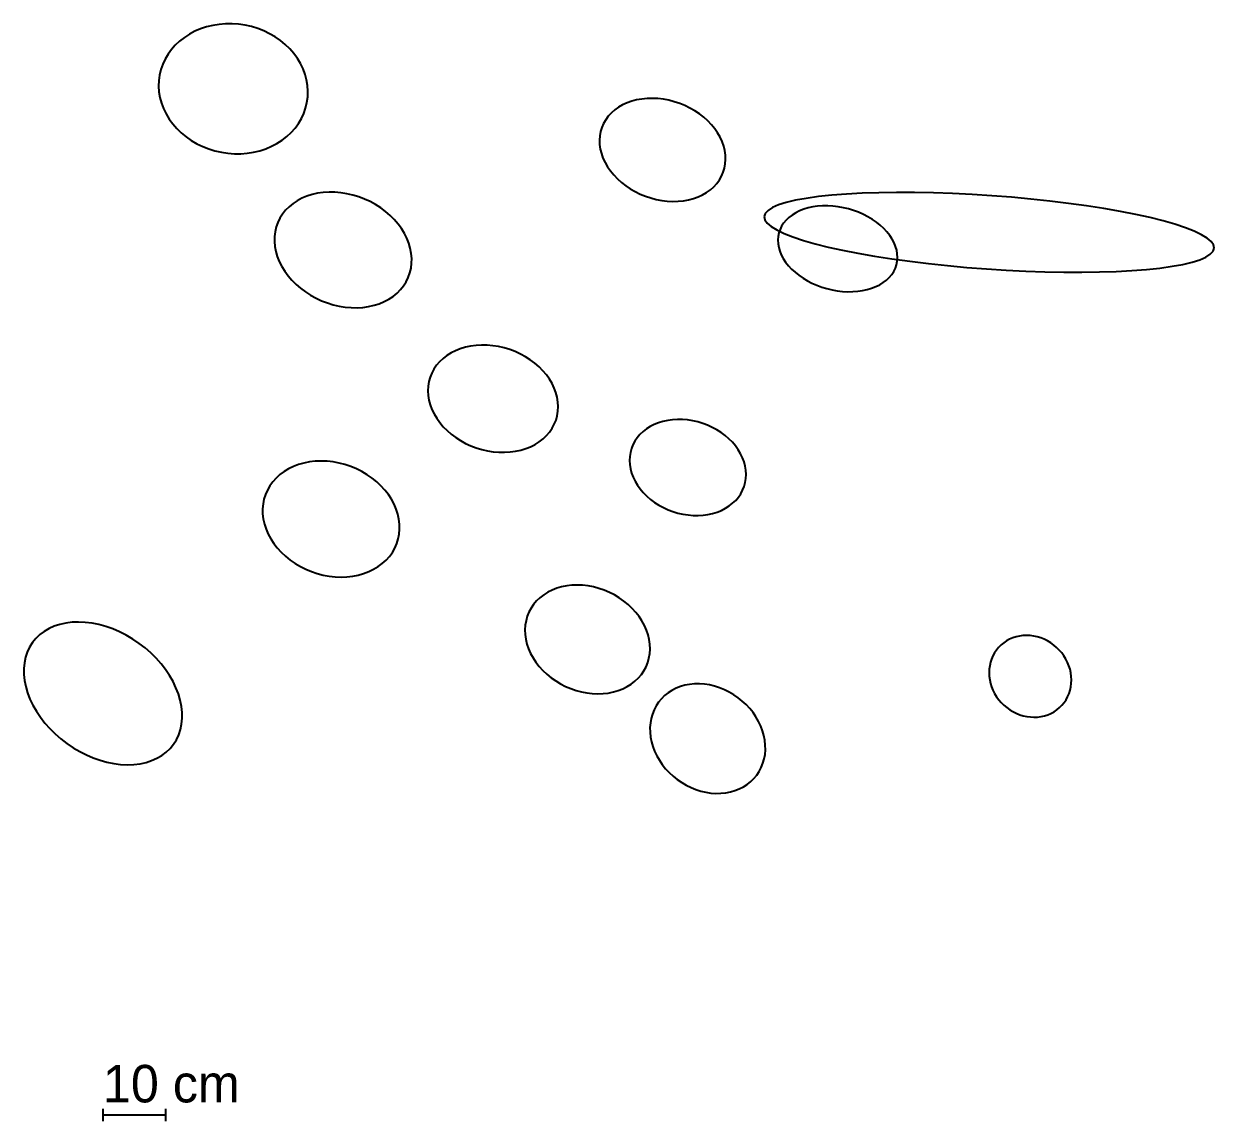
# Model space of a CAD drawing. Header units: metres. Extents: x -13473 to 23071, y -293253 to -275311.
# Drawn here: x -13473 to 5540, y -292849 to -275311 of the extents above; entities that cross this region are included whole.
import ezdxf

# ---------------------------------------------------------------- set-up
doc = ezdxf.new("R2010")
doc.units = ezdxf.units.M

msp = doc.modelspace()

# ---------------------------------------------------------------- linework, layer by layer
at = {"layer": 'LAYER'}
for p, q in [((-10249.84, -275311.88), (-10352.8, -275320.25)), ((-10145.96, -275311.42), (-10249.84, -275311.88)), ((-10041.94, -275318.85), (-10145.96, -275311.42)), ((-10826.83, -275476.26), (-10908.43, -275528.63)), ((-10739.92, -275430.53), (-10826.83, -275476.26)), ((-10648.35, -275391.8), (-10739.92, -275430.53)), ((-10552.81, -275360.36), (-10648.35, -275391.8)), ((-10454.05, -275336.45), (-10552.81, -275360.36)), ((-10352.8, -275320.25), (-10454.05, -275336.45)), ((-9938.57, -275334.14), (-10041.94, -275318.85)), ((-9836.65, -275357.15), (-9938.57, -275334.14)), ((-9736.94, -275387.71), (-9836.65, -275357.15)), ((-9640.21, -275425.6), (-9736.94, -275387.71)), ((-9547.19, -275470.52), (-9640.21, -275425.6)), ((-9458.59, -275522.14), (-9547.19, -275470.52)), ((-11053.23, -275651.68), (-11115.33, -275721.42)), ((-10984.09, -275587.26), (-11053.23, -275651.68)), ((-10908.43, -275528.63), (-10984.09, -275587.26)), ((-9375.09, -275580.05), (-9458.59, -275522.14)), ((-9297.32, -275643.82), (-9375.09, -275580.05)), ((-9225.87, -275712.96), (-9297.32, -275643.82)), ((-11216.58, -275874.68), (-11254.95, -275957.03)), ((-11169.92, -275795.95), (-11216.58, -275874.68)), ((-11115.33, -275721.42), (-11169.92, -275795.95)), ((-9161.28, -275786.94), (-9225.87, -275712.96)), ((-9104.06, -275865.21), (-9161.28, -275786.94)), ((-9054.62, -275947.17), (-9104.06, -275865.21)), ((-11284.75, -276042.37), (-11305.74, -276130.05)), ((-11254.95, -275957.03), (-11284.75, -276042.37)), ((-9013.36, -276032.2), (-9054.62, -275947.17)), ((-8980.57, -276119.63), (-9013.36, -276032.2)), ((-11317.77, -276219.41), (-11320.75, -276309.75)), ((-11305.74, -276130.05), (-11317.77, -276219.41)), ((-8956.53, -276208.82), (-8980.57, -276119.63)), ((-8941.39, -276299.09), (-8956.53, -276208.82)), ((-11320.75, -276309.75), (-11314.64, -276400.4)), ((-11314.64, -276400.4), (-11299.51, -276490.66)), ((-8935.29, -276389.74), (-8941.39, -276299.09)), ((-8938.27, -276480.08), (-8935.29, -276389.74)), ((-11299.51, -276490.66), (-11275.46, -276579.85)), ((-11275.46, -276579.85), (-11242.68, -276667.29)), ((-8971.29, -276657.11), (-8950.3, -276569.43)), ((-8950.3, -276569.43), (-8938.27, -276480.08)), ((-8950.3, -276569.43), (-8950.3, -276569.43)), ((-3974.06, -276645.36), (-4034.3, -276688.26)), ((-3908.47, -276607.65), (-3974.06, -276645.36)), ((-3838.03, -276575.39), (-3908.47, -276607.65)), ((-3763.27, -276548.85), (-3838.03, -276575.39)), ((-3684.76, -276528.23), (-3763.27, -276548.85)), ((-3603.1, -276513.68), (-3684.76, -276528.23)), ((-3518.91, -276505.3), (-3603.1, -276513.68)), ((-3432.84, -276503.18), (-3518.91, -276505.3)), ((-3345.53, -276507.31), (-3432.84, -276503.18)), ((-3257.65, -276517.68), (-3345.53, -276507.31)), ((-3169.87, -276534.2), (-3257.65, -276517.68)), ((-3082.87, -276556.74), (-3169.87, -276534.2)), ((-2997.29, -276585.14), (-3082.87, -276556.74)), ((-2913.79, -276619.17), (-2997.29, -276585.14)), ((-2833.02, -276658.59), (-2913.79, -276619.17)), ((-11242.68, -276667.29), (-11201.41, -276752.31)), ((-11201.41, -276752.31), (-11151.98, -276834.27)), ((-11151.98, -276834.27), (-11094.75, -276912.54)), ((-9086.12, -276903.54), (-9039.46, -276824.8)), ((-9039.46, -276824.8), (-9001.08, -276742.45)), ((-9001.08, -276742.45), (-8971.29, -276657.11)), ((-4136.94, -276788.25), (-4178.55, -276844.59)), ((-4088.73, -276736.01), (-4136.94, -276788.25)), ((-4034.3, -276688.26), (-4088.73, -276736.01)), ((-2755.57, -276703.08), (-2833.02, -276658.59)), ((-2682.05, -276752.31), (-2755.57, -276703.08)), ((-2613, -276805.91), (-2682.05, -276752.31)), ((-2548.97, -276863.47), (-2613, -276805.91)), ((-11094.75, -276912.54), (-11030.17, -276986.53)), ((-11030.17, -276986.53), (-10958.72, -277055.67)), ((-9202.8, -277047.8), (-9140.7, -276978.06)), ((-9140.7, -276978.06), (-9086.12, -276903.54)), ((-4240.79, -276967.79), (-4260.94, -277033.72)), ((-4213.26, -276904.58), (-4240.79, -276967.79)), ((-4178.55, -276844.59), (-4213.26, -276904.58)), ((-2490.42, -276924.55), (-2548.97, -276863.47)), ((-2437.82, -276988.68), (-2490.42, -276924.55)), ((-2391.56, -277055.38), (-2437.82, -276988.68)), ((-10958.72, -277055.67), (-10880.95, -277119.44)), ((-10880.95, -277119.44), (-10797.44, -277177.35)), ((-10797.44, -277177.35), (-10708.85, -277228.96)), ((-9429.2, -277223.23), (-9347.6, -277170.85)), ((-9347.6, -277170.85), (-9271.95, -277112.23)), ((-9271.95, -277112.23), (-9202.8, -277047.8)), ((-4273.56, -277101.87), (-4278.54, -277171.73)), ((-4278.54, -277171.73), (-4275.86, -277242.76)), ((-4260.94, -277033.72), (-4273.56, -277101.87)), ((-2351.99, -277124.14), (-2391.56, -277055.38)), ((-2319.41, -277194.43), (-2351.99, -277124.14)), ((-2294.07, -277265.73), (-2319.41, -277194.43)), ((-10708.85, -277228.96), (-10615.83, -277273.88)), ((-10615.83, -277273.88), (-10519.1, -277311.77)), ((-10519.1, -277311.77), (-10419.39, -277342.34)), ((-10419.39, -277342.34), (-10317.47, -277365.35)), ((-10317.47, -277365.35), (-10214.1, -277380.63)), ((-10214.1, -277380.63), (-10110.08, -277388.07)), ((-10110.08, -277388.07), (-10006.19, -277387.6)), ((-10006.19, -277387.6), (-9903.24, -277379.24)), ((-9903.24, -277379.24), (-9801.99, -277363.04)), ((-9801.99, -277363.04), (-9703.22, -277339.13)), ((-9703.22, -277339.13), (-9607.69, -277307.69)), ((-9607.69, -277307.69), (-9516.12, -277268.96)), ((-9516.12, -277268.96), (-9429.2, -277223.23)), ((-4275.86, -277242.76), (-4265.53, -277314.43)), ((-4265.53, -277314.43), (-4247.62, -277386.18)), ((-4247.62, -277386.18), (-4222.29, -277457.48)), ((-2276.17, -277337.48), (-2294.07, -277265.73)), ((-2265.83, -277409.15), (-2276.17, -277337.48)), ((-4222.29, -277457.48), (-4189.71, -277527.77)), ((-4189.71, -277527.77), (-4150.14, -277596.53)), ((-4150.14, -277596.53), (-4103.87, -277663.23)), ((-2280.75, -277618.19), (-2268.13, -277550.04)), ((-2268.13, -277550.04), (-2263.15, -277480.18)), ((-2263.15, -277480.18), (-2265.83, -277409.15)), ((-4103.87, -277663.23), (-4051.27, -277727.36)), ((-4051.27, -277727.36), (-3992.73, -277788.44)), ((-2363.14, -277807.32), (-2328.43, -277747.33)), ((-2328.43, -277747.33), (-2300.9, -277684.12)), ((-2300.9, -277684.12), (-2280.75, -277618.19)), ((-2300.9, -277684.12), (-2300.9, -277684.12)), ((-3992.73, -277788.44), (-3928.69, -277846)), ((-3928.69, -277846), (-3859.65, -277899.6)), ((-3859.65, -277899.6), (-3786.12, -277948.83)), ((-3786.12, -277948.83), (-3708.68, -277993.32)), ((-2567.63, -278006.55), (-2507.39, -277963.65)), ((-2507.39, -277963.65), (-2452.96, -277915.9)), ((-2452.96, -277915.9), (-2404.75, -277863.66)), ((-2404.75, -277863.66), (-2363.14, -277807.32)), ((-9104.66, -278138.24), (-9173.16, -278183.43)), ((-9030.6, -278099.04), (-9104.66, -278138.24)), ((-8951.55, -278066.13), (-9030.6, -278099.04)), ((-8868.09, -278039.76), (-8951.55, -278066.13)), ((-8780.87, -278020.12), (-8868.09, -278039.76)), ((-8690.54, -278007.37), (-8780.87, -278020.12)), ((-8597.81, -278001.61), (-8690.54, -278007.37)), ((-8503.37, -278002.88), (-8597.81, -278001.61)), ((-8407.94, -278011.16), (-8503.37, -278002.88)), ((-8312.25, -278026.4), (-8407.94, -278011.16)), ((-8217.02, -278048.48), (-8312.25, -278026.4)), ((-8122.99, -278077.23), (-8217.02, -278048.48)), ((-8030.87, -278112.43), (-8122.99, -278077.23)), ((-7941.35, -278153.82), (-8030.87, -278112.43)), ((-7855.12, -278201.08), (-7941.35, -278153.82)), ((-3708.68, -277993.32), (-3627.9, -278032.74)), ((-3627.9, -278032.74), (-3544.41, -278066.77)), ((-3544.41, -278066.77), (-3458.83, -278095.17)), ((-3458.83, -278095.17), (-3371.82, -278117.71)), ((-3371.82, -278117.71), (-3284.04, -278134.23)), ((-3284.04, -278134.23), (-3196.17, -278144.6)), ((-3196.17, -278144.6), (-3108.86, -278148.73)), ((-3108.86, -278148.73), (-3022.78, -278146.61)), ((-3022.78, -278146.61), (-2938.6, -278138.23)), ((-2938.6, -278138.23), (-2856.94, -278123.68)), ((-2856.94, -278123.68), (-2778.43, -278103.06)), ((-2778.43, -278103.06), (-2703.67, -278076.52)), ((-2703.67, -278076.52), (-2633.22, -278044.26)), ((-2633.22, -278044.26), (-2567.63, -278006.55)), ((-1293.95, -278167.19), (-1417.27, -278205.88)), ((-1145.98, -278132.13), (-1293.95, -278167.19)), ((-974.47, -278100.96), (-1145.98, -278132.13)), ((-780.73, -278073.92), (-974.47, -278100.96)), ((-566.24, -278051.23), (-780.73, -278073.92)), ((-332.62, -278033.04), (-566.24, -278051.23)), ((-81.67, -278019.51), (-332.62, -278033.04)), ((184.72, -278010.73), (-81.67, -278019.51)), ((464.51, -278006.77), (184.72, -278010.73)), ((755.58, -278007.66), (464.51, -278006.77)), ((1055.71, -278013.39), (755.58, -278007.66)), ((1362.62, -278023.93), (1055.71, -278013.39)), ((1673.96, -278039.18), (1362.62, -278023.93)), ((1987.38, -278059.04), (1673.96, -278039.18)), ((2300.49, -278083.35), (1987.38, -278059.04)), ((2610.9, -278111.92), (2300.49, -278083.35)), ((2916.25, -278144.55), (2610.9, -278111.92)), ((3214.21, -278180.98), (2916.25, -278144.55)), ((-9340.28, -278351.27), (-9381.78, -278416.55)), ((-9291.41, -278290.35), (-9340.28, -278351.27)), ((-9235.56, -278234.26), (-9291.41, -278290.35)), ((-9173.16, -278183.43), (-9235.56, -278234.26)), ((-7772.83, -278253.85), (-7855.12, -278201.08)), ((-7695.12, -278311.73), (-7772.83, -278253.85)), ((-7622.57, -278374.27), (-7695.12, -278311.73)), ((-1630.87, -278340.67), (-1648.14, -278390.7)), ((-1586.37, -278292.96), (-1630.87, -278340.67)), ((-1514.99, -278247.91), (-1586.37, -278292.96)), ((-1417.27, -278205.88), (-1514.99, -278247.91)), ((-1143.93, -278332.44), (-1200.71, -278367.34)), ((-1082.04, -278301.92), (-1143.93, -278332.44)), ((-1015.52, -278276.01), (-1082.04, -278301.92)), ((-944.87, -278254.9), (-1015.52, -278276.01)), ((-870.63, -278238.75), (-944.87, -278254.9)), ((-793.37, -278227.68), (-870.63, -278238.75)), ((-713.67, -278221.79), (-793.37, -278227.68)), ((-632.15, -278221.1), (-713.67, -278221.79)), ((-549.41, -278225.64), (-632.15, -278221.1)), ((-466.1, -278235.37), (-549.41, -278225.64)), ((-382.84, -278250.2), (-466.1, -278235.37)), ((-300.27, -278270.04), (-382.84, -278250.2)), ((-219.02, -278294.72), (-300.27, -278270.04)), ((-139.7, -278324.06), (-219.02, -278294.72)), ((-62.93, -278357.84), (-139.7, -278324.06)), ((10.73, -278395.79), (-62.93, -278357.84)), ((3502.53, -278220.93), (3214.21, -278180.98)), ((3779, -278264.1), (3502.53, -278220.93)), ((4041.52, -278310.17), (3779, -278264.1)), ((4288.09, -278358.78), (4041.52, -278310.17)), ((-9415.61, -278485.71), (-9441.51, -278558.21)), ((-9381.78, -278416.55), (-9415.61, -278485.71)), ((-7555.74, -278441.01), (-7622.57, -278374.27)), ((-7495.13, -278511.43), (-7555.74, -278441.01)), ((-7441.21, -278585.01), (-7495.13, -278511.43)), ((-1648.14, -278390.7), (-1638.06, -278442.65)), ((-1638.06, -278442.65), (-1600.7, -278496.13)), ((-1600.7, -278496.13), (-1536.34, -278550.75)), ((-1368.83, -278544.86), (-1394.5, -278597.04)), ((-1336.34, -278495.44), (-1368.83, -278544.86)), ((-1297.29, -278449.14), (-1336.34, -278495.44)), ((-1251.97, -278406.33), (-1297.29, -278449.14)), ((-1200.71, -278367.34), (-1251.97, -278406.33)), ((80.7, -278437.64), (10.73, -278395.79)), ((146.45, -278483.06), (80.7, -278437.64)), ((207.48, -278531.7), (146.45, -278483.06)), ((263.34, -278583.21), (207.48, -278531.7)), ((4516.84, -278409.55), (4288.09, -278358.78)), ((4726.03, -278462.12), (4516.84, -278409.55)), ((4914.06, -278516.06), (4726.03, -278462.12)), ((5079.5, -278570.98), (4914.06, -278516.06)), ((-9468.8, -278711.02), (-9469.97, -278790.16)), ((-9459.29, -278633.51), (-9468.8, -278711.02)), ((-9441.51, -278558.21), (-9459.29, -278633.51)), ((-7394.38, -278661.17), (-7441.21, -278585.01)), ((-7355, -278739.33), (-7394.38, -278661.17)), ((-1536.34, -278550.75), (-1445.48, -278606.07)), ((-1445.48, -278606.07), (-1328.81, -278661.68)), ((-1424.67, -278708.07), (-1428.94, -278766.06)), ((-1413.16, -278651.58), (-1424.67, -278708.07)), ((-1394.5, -278597.04), (-1413.16, -278651.58)), ((-1328.81, -278661.68), (-1187.22, -278717.16)), ((-1187.22, -278717.16), (-1021.78, -278772.08)), ((313.59, -278637.17), (263.34, -278583.21)), ((357.85, -278693.19), (313.59, -278637.17)), ((395.78, -278750.83), (357.85, -278693.19)), ((5221.1, -278626.46), (5079.5, -278570.98)), ((5337.77, -278682.07), (5221.1, -278626.46)), ((5428.62, -278737.39), (5337.77, -278682.07)), ((5492.98, -278792.01), (5428.62, -278737.39)), ((-9469.97, -278790.16), (-9462.8, -278870.33)), ((-9462.8, -278870.33), (-9447.34, -278950.92)), ((-7323.38, -278818.92), (-7355, -278739.33)), ((-7299.75, -278899.31), (-7323.38, -278818.92)), ((-7284.29, -278979.89), (-7299.75, -278899.31)), ((-1428.94, -278766.06), (-1425.93, -278825.13)), ((-1425.93, -278825.13), (-1415.68, -278884.82)), ((-1415.68, -278884.82), (-1398.25, -278944.69)), ((-1021.78, -278772.08), (-833.75, -278826.03)), ((-833.75, -278826.03), (-624.56, -278878.59)), ((-624.56, -278878.59), (-395.81, -278929.37)), ((427.1, -278809.67), (395.78, -278750.83)), ((451.56, -278869.24), (427.1, -278809.67)), ((468.99, -278929.1), (451.56, -278869.24)), ((5530.34, -278845.49), (5492.98, -278792.01)), ((5523.15, -278947.47), (5540.42, -278897.45)), ((5540.42, -278897.45), (5530.34, -278845.49)), ((5540.42, -278897.45), (5540.42, -278897.45)), ((-9447.34, -278950.92), (-9423.71, -279031.31)), ((-9423.71, -279031.31), (-9392.08, -279110.89)), ((-9392.08, -279110.89), (-9352.71, -279189.06)), ((-7277.12, -279060.06), (-7284.29, -278979.89)), ((-7278.29, -279139.21), (-7277.12, -279060.06)), ((-1398.25, -278944.69), (-1373.79, -279004.26)), ((-1373.79, -279004.26), (-1342.47, -279063.09)), ((-1342.47, -279063.09), (-1304.54, -279120.74)), ((-395.81, -278929.37), (-149.24, -278977.97)), ((-149.24, -278977.97), (113.29, -279024.04)), ((113.29, -279024.04), (389.76, -279067.21)), ((389.76, -279067.21), (678.07, -279107.16)), ((466.47, -279162.34), (477.98, -279105.86)), ((479.24, -278988.79), (468.99, -278929.1)), ((477.98, -279105.86), (482.25, -279047.86)), ((482.25, -279047.86), (479.24, -278988.79)), ((678.07, -279107.16), (976.04, -279143.59)), ((5186.24, -279120.95), (5309.56, -279082.26)), ((5309.56, -279082.26), (5407.28, -279040.23)), ((5407.28, -279040.23), (5478.66, -278995.19)), ((5478.66, -278995.19), (5523.15, -278947.47)), ((-9352.71, -279189.06), (-9305.88, -279265.22)), ((-9305.88, -279265.22), (-9251.95, -279338.79)), ((-7331.47, -279364.52), (-7305.57, -279292.01)), ((-7305.57, -279292.01), (-7287.8, -279216.72)), ((-7287.8, -279216.72), (-7278.29, -279139.21)), ((-1304.54, -279120.74), (-1260.28, -279176.75)), ((-1260.28, -279176.75), (-1210.03, -279230.72)), ((-1210.03, -279230.72), (-1154.18, -279282.22)), ((-1154.18, -279282.22), (-1093.14, -279330.86)), ((389.65, -279318.49), (422.14, -279269.06)), ((422.14, -279269.06), (447.81, -279216.88)), ((447.81, -279216.88), (466.47, -279162.34)), ((466.47, -279162.34), (466.47, -279162.34)), ((976.04, -279143.59), (1281.39, -279176.22)), ((1281.39, -279176.22), (1591.8, -279204.79)), ((1591.8, -279204.79), (1904.9, -279229.1)), ((1904.9, -279229.1), (2218.32, -279248.96)), ((2218.32, -279248.96), (2529.67, -279264.21)), ((2529.67, -279264.21), (2836.57, -279274.75)), ((2836.57, -279274.75), (3136.7, -279280.48)), ((3136.7, -279280.48), (3427.77, -279281.37)), ((3427.77, -279281.37), (3707.57, -279277.41)), ((3707.57, -279277.41), (3973.95, -279268.63)), ((3973.95, -279268.63), (4224.91, -279255.1)), ((4224.91, -279255.1), (4458.52, -279236.91)), ((4458.52, -279236.91), (4673.01, -279214.22)), ((4673.01, -279214.22), (4866.75, -279187.18)), ((4866.75, -279187.18), (5038.26, -279156.02)), ((5038.26, -279156.02), (5186.24, -279120.95)), ((-9251.95, -279338.79), (-9191.35, -279409.22)), ((-9191.35, -279409.22), (-9124.51, -279475.95)), ((-9124.51, -279475.95), (-9051.96, -279538.5)), ((-7455.67, -279559.88), (-7406.81, -279498.96)), ((-7406.81, -279498.96), (-7365.31, -279433.67)), ((-7365.31, -279433.67), (-7331.47, -279364.52)), ((-7331.47, -279364.52), (-7331.47, -279364.52)), ((-1093.14, -279330.86), (-1027.39, -279376.28)), ((-1027.39, -279376.28), (-957.42, -279418.13)), ((-957.42, -279418.13), (-883.76, -279456.09)), ((-883.76, -279456.09), (-806.99, -279489.86)), ((-806.99, -279489.86), (-727.67, -279519.2)), ((135.35, -279512), (197.24, -279481.48)), ((197.24, -279481.48), (254.02, -279446.59)), ((254.02, -279446.59), (305.27, -279407.59)), ((305.27, -279407.59), (350.6, -279364.78)), ((350.6, -279364.78), (389.65, -279318.49)), ((-9051.96, -279538.5), (-8974.25, -279596.38)), ((-8974.25, -279596.38), (-8891.97, -279649.15)), ((-8891.97, -279649.15), (-8805.74, -279696.41)), ((-7642.42, -279711.99), (-7573.93, -279666.8)), ((-7573.93, -279666.8), (-7511.52, -279615.97)), ((-7511.52, -279615.97), (-7455.67, -279559.88)), ((-727.67, -279519.2), (-646.42, -279543.89)), ((-646.42, -279543.89), (-563.85, -279563.72)), ((-563.85, -279563.72), (-480.59, -279578.56)), ((-480.59, -279578.56), (-397.28, -279588.28)), ((-397.28, -279588.28), (-314.54, -279592.82)), ((-314.54, -279592.82), (-233.02, -279592.14)), ((-233.02, -279592.14), (-153.32, -279586.24)), ((-153.32, -279586.24), (-76.06, -279575.18)), ((-76.06, -279575.18), (-1.82, -279559.03)), ((-1.82, -279559.03), (68.82, -279537.92)), ((68.82, -279537.92), (135.35, -279512)), ((-8805.74, -279696.41), (-8716.22, -279737.8)), ((-8716.22, -279737.8), (-8624.09, -279773)), ((-8624.09, -279773), (-8530.06, -279801.75)), ((-8530.06, -279801.75), (-8434.84, -279823.83)), ((-8434.84, -279823.83), (-8339.15, -279839.07)), ((-8339.15, -279839.07), (-8243.72, -279847.35)), ((-8243.72, -279847.35), (-8149.28, -279848.62)), ((-8149.28, -279848.62), (-8056.54, -279842.85)), ((-8056.54, -279842.85), (-7966.22, -279830.11)), ((-7966.22, -279830.11), (-7879, -279810.47)), ((-7879, -279810.47), (-7795.54, -279784.1)), ((-7795.54, -279784.1), (-7716.48, -279751.19)), ((-7716.48, -279751.19), (-7642.42, -279711.99)), ((-6161.44, -280446.1), (-6250.05, -280451.27)), ((-6071.43, -280447.45), (-6161.44, -280446.1)), ((-5980.72, -280455.31), (-6071.43, -280447.45)), ((-6716.05, -280613.56), (-6777.25, -280660.56)), ((-6649.24, -280571.8), (-6716.05, -280613.56)), ((-6577.33, -280535.61), (-6649.24, -280571.8)), ((-6500.86, -280505.25), (-6577.33, -280535.61)), ((-6420.4, -280480.96), (-6500.86, -280505.25)), ((-6336.59, -280462.92), (-6420.4, -280480.96)), ((-6250.05, -280451.27), (-6336.59, -280462.92)), ((-5889.99, -280469.61), (-5980.72, -280455.31)), ((-5799.93, -280490.26), (-5889.99, -280469.61)), ((-5711.23, -280517.09), (-5799.93, -280490.26)), ((-5624.56, -280549.89), (-5711.23, -280517.09)), ((-5540.58, -280588.42), (-5624.56, -280549.89)), ((-5459.94, -280632.39), (-5540.58, -280588.42)), ((-5383.23, -280681.46), (-5459.94, -280632.39)), ((-6922.72, -280829.26), (-6957.28, -280893.3)), ((-6880.98, -280768.82), (-6922.72, -280829.26)), ((-6832.36, -280712.44), (-6880.98, -280768.82)), ((-6777.25, -280660.56), (-6832.36, -280712.44)), ((-5311.06, -280735.25), (-5383.23, -280681.46)), ((-5243.97, -280793.36), (-5311.06, -280735.25)), ((-5182.47, -280855.35), (-5243.97, -280793.36)), ((-6984.38, -280960.46), (-7003.83, -281030.22)), ((-6957.28, -280893.3), (-6984.38, -280960.46)), ((-5127.02, -280920.74), (-5182.47, -280855.35)), ((-5078.05, -280989.04), (-5127.02, -280920.74)), ((-5035.93, -281059.72), (-5078.05, -280989.04)), ((-7015.47, -281102.05), (-7019.22, -281175.41)), ((-7019.22, -281175.41), (-7015.05, -281249.73)), ((-7003.83, -281030.22), (-7015.47, -281102.05)), ((-5000.98, -281132.25), (-5035.93, -281059.72)), ((-4973.48, -281206.08), (-5000.98, -281132.25)), ((-4953.62, -281280.64), (-4973.48, -281206.08)), ((-7015.05, -281249.73), (-7002.99, -281324.46)), ((-7002.99, -281324.46), (-6983.13, -281399.02)), ((-6983.13, -281399.02), (-6955.62, -281472.85)), ((-4941.55, -281355.37), (-4953.62, -281280.64)), ((-4937.38, -281429.69), (-4941.55, -281355.37)), ((-6955.62, -281472.85), (-6920.68, -281545.38)), ((-6920.68, -281545.38), (-6878.56, -281616.06)), ((-4972.23, -281644.64), (-4952.78, -281574.88)), ((-4952.78, -281574.88), (-4941.13, -281503.05)), ((-4941.13, -281503.05), (-4937.38, -281429.69)), ((-6878.56, -281616.06), (-6829.59, -281684.36)), ((-6829.59, -281684.36), (-6774.14, -281749.75)), ((-6774.14, -281749.75), (-6712.64, -281811.74)), ((-5075.63, -281836.28), (-5033.89, -281775.84)), ((-5033.89, -281775.84), (-4999.33, -281711.8)), ((-4999.33, -281711.8), (-4972.23, -281644.64)), ((-4972.23, -281644.64), (-4972.23, -281644.64)), ((-3468.27, -281748.5), (-3527.96, -281786.07)), ((-3404, -281715.91), (-3468.27, -281748.5)), ((-3335.65, -281688.53), (-3404, -281715.91)), ((-3263.73, -281666.57), (-3335.65, -281688.53)), ((-3188.79, -281650.21), (-3263.73, -281666.57)), ((-3111.41, -281639.57), (-3188.79, -281650.21)), ((-3032.17, -281634.72), (-3111.41, -281639.57)), ((-2951.67, -281635.71), (-3032.17, -281634.72)), ((-2870.53, -281642.53), (-2951.67, -281635.71)), ((-2789.37, -281655.12), (-2870.53, -281642.53)), ((-2708.8, -281673.4), (-2789.37, -281655.12)), ((-2629.43, -281697.21), (-2708.8, -281673.4)), ((-2551.88, -281726.39), (-2629.43, -281697.21)), ((-2476.72, -281760.7), (-2551.88, -281726.39)), ((-2404.54, -281799.89), (-2476.72, -281760.7)), ((-6712.64, -281811.74), (-6645.54, -281869.85)), ((-6645.54, -281869.85), (-6573.37, -281923.64)), ((-6573.37, -281923.64), (-6496.67, -281972.71)), ((-5240.55, -281991.54), (-5179.36, -281944.54)), ((-5179.36, -281944.54), (-5124.25, -281892.65)), ((-5124.25, -281892.65), (-5075.63, -281836.28)), ((-3675.25, -281925.55), (-3712.5, -281979.79)), ((-3631.85, -281874.93), (-3675.25, -281925.55)), ((-3582.63, -281828.32), (-3631.85, -281874.93)), ((-3527.96, -281786.07), (-3582.63, -281828.32)), ((-2335.87, -281843.66), (-2404.54, -281799.89)), ((-2271.26, -281891.67), (-2335.87, -281843.66)), ((-2211.17, -281943.56), (-2271.26, -281891.67)), ((-2156.09, -281998.94), (-2211.17, -281943.56)), ((-6496.67, -281972.71), (-6416.03, -282016.68)), ((-6416.03, -282016.68), (-6332.05, -282055.21)), ((-6332.05, -282055.21), (-6245.38, -282088.01)), ((-6245.38, -282088.01), (-6156.68, -282114.84)), ((-6156.68, -282114.84), (-6066.62, -282135.48)), ((-6066.62, -282135.48), (-5975.89, -282149.79)), ((-5975.89, -282149.79), (-5885.18, -282157.65)), ((-5885.18, -282157.65), (-5795.17, -282158.99)), ((-5795.17, -282158.99), (-5706.56, -282153.83)), ((-5706.56, -282153.83), (-5620.02, -282142.18)), ((-5620.02, -282142.18), (-5536.2, -282124.14)), ((-5536.2, -282124.14), (-5455.75, -282099.85)), ((-5455.75, -282099.85), (-5379.28, -282069.49)), ((-5379.28, -282069.49), (-5307.36, -282033.3)), ((-5307.36, -282033.3), (-5240.55, -281991.54)), ((-3784.78, -282160), (-3795.1, -282224.37)), ((-3767.48, -282097.46), (-3784.78, -282160)), ((-3743.32, -282037.24), (-3767.48, -282097.46)), ((-3712.5, -281979.79), (-3743.32, -282037.24)), ((-2106.41, -282057.38), (-2156.09, -281998.94)), ((-2062.52, -282118.44), (-2106.41, -282057.38)), ((-2024.76, -282181.65), (-2062.52, -282118.44)), ((-8998.55, -282331.06), (-9084.54, -282355.27)), ((-8909.26, -282313.67), (-8998.55, -282331.06)), ((-8817.35, -282303.22), (-8909.26, -282313.67)), ((-8723.52, -282299.8), (-8817.35, -282303.22)), ((-8628.48, -282303.43), (-8723.52, -282299.8)), ((-8532.95, -282314.09), (-8628.48, -282303.43)), ((-8437.67, -282331.68), (-8532.95, -282314.09)), ((-8343.36, -282356.08), (-8437.67, -282331.68)), ((-3795.1, -282224.37), (-3798.35, -282290.09)), ((-3798.35, -282290.09), (-3794.52, -282356.66)), ((-1993.41, -282246.54), (-2024.76, -282181.65)), ((-1968.71, -282312.6), (-1993.41, -282246.54)), ((-1950.85, -282379.34), (-1968.71, -282312.6)), ((-9382.86, -282515.79), (-9443.2, -282570.31)), ((-9316.3, -282466.67), (-9382.86, -282515.79)), ((-9244.02, -282423.33), (-9316.3, -282466.67)), ((-9166.57, -282386.1), (-9244.02, -282423.33)), ((-9084.54, -282355.27), (-9166.57, -282386.1)), ((-8250.73, -282387.11), (-8343.36, -282356.08)), ((-8160.49, -282424.52), (-8250.73, -282387.11)), ((-8073.32, -282468.04), (-8160.49, -282424.52)), ((-7989.9, -282517.32), (-8073.32, -282468.04)), ((-7910.85, -282572), (-7989.9, -282517.32)), ((-3794.52, -282356.66), (-3783.63, -282423.57)), ((-3783.63, -282423.57), (-3765.77, -282490.31)), ((-3765.77, -282490.31), (-3741.07, -282556.38)), ((-1939.96, -282446.25), (-1950.85, -282379.34)), ((-1936.13, -282512.82), (-1939.96, -282446.25)), ((-1939.39, -282578.54), (-1936.13, -282512.82)), ((-9543.41, -282693.89), (-9582.52, -282762)), ((-9496.85, -282629.83), (-9543.41, -282693.89)), ((-9443.2, -282570.31), (-9496.85, -282629.83)), ((-7836.78, -282631.66), (-7910.85, -282572)), ((-7768.25, -282695.85), (-7836.78, -282631.66)), ((-7705.78, -282764.07), (-7768.25, -282695.85)), ((-3741.07, -282556.38), (-3709.72, -282621.26)), ((-3709.72, -282621.26), (-3671.96, -282684.48)), ((-3671.96, -282684.48), (-3628.08, -282745.54)), ((-1991.16, -282765.67), (-1967.01, -282705.45)), ((-1967.01, -282705.45), (-1949.71, -282642.91)), ((-1967.01, -282705.45), (-1967.01, -282705.45)), ((-1949.71, -282642.91), (-1939.39, -282578.54)), ((-9637.26, -282908.28), (-9652.48, -282985.33)), ((-9613.88, -282833.65), (-9637.26, -282908.28)), ((-9582.52, -282762), (-9613.88, -282833.65)), ((-7649.85, -282835.81), (-7705.78, -282764.07)), ((-7600.88, -282910.52), (-7649.85, -282835.81)), ((-7559.25, -282987.64), (-7600.88, -282910.52)), ((-3628.08, -282745.54), (-3578.4, -282803.98)), ((-3578.4, -282803.98), (-3523.31, -282859.35)), ((-3523.31, -282859.35), (-3463.23, -282911.24)), ((-3463.23, -282911.24), (-3398.61, -282959.26)), ((-2102.63, -282927.98), (-2059.23, -282877.36)), ((-2059.23, -282877.36), (-2021.98, -282823.12)), ((-2021.98, -282823.12), (-1991.16, -282765.67)), ((-9652.48, -282985.33), (-9659.42, -283064.21)), ((-9659.42, -283064.21), (-9658.03, -283144.33)), ((-7525.27, -283066.57), (-7559.25, -282987.64)), ((-7499.2, -283146.71), (-7525.27, -283066.57)), ((-3398.61, -282959.26), (-3329.95, -283003.02)), ((-3329.95, -283003.02), (-3257.76, -283042.21)), ((-3257.76, -283042.21), (-3182.61, -283076.53)), ((-3182.61, -283076.53), (-3105.05, -283105.7)), ((-3105.05, -283105.7), (-3025.69, -283129.52)), ((-2398.84, -283114.39), (-2330.48, -283087.01)), ((-2330.48, -283087.01), (-2266.22, -283054.41)), ((-2266.22, -283054.41), (-2206.52, -283016.84)), ((-2206.52, -283016.84), (-2151.86, -282974.59)), ((-2151.86, -282974.59), (-2102.63, -282927.98)), ((-9658.03, -283144.33), (-9648.31, -283225.07)), ((-9648.31, -283225.07), (-9630.35, -283305.83)), ((-7481.25, -283227.46), (-7499.2, -283146.71)), ((-7471.53, -283308.21), (-7481.25, -283227.46)), ((-3025.69, -283129.52), (-2945.12, -283147.79)), ((-2945.12, -283147.79), (-2863.95, -283160.38)), ((-2863.95, -283160.38), (-2782.81, -283167.2)), ((-2782.81, -283167.2), (-2702.32, -283168.19)), ((-2702.32, -283168.19), (-2623.08, -283163.35)), ((-2623.08, -283163.35), (-2545.69, -283152.7)), ((-2545.69, -283152.7), (-2470.76, -283136.34)), ((-2470.76, -283136.34), (-2398.84, -283114.39)), ((-9630.35, -283305.83), (-9604.29, -283385.97)), ((-9604.29, -283385.97), (-9570.31, -283464.9)), ((-9570.31, -283464.9), (-9528.68, -283542.02)), ((-7492.3, -283544.26), (-7477.08, -283467.21)), ((-7477.08, -283467.21), (-7470.14, -283388.32)), ((-7470.14, -283388.32), (-7471.53, -283308.21)), ((-9528.68, -283542.02), (-9479.71, -283616.73)), ((-9479.71, -283616.73), (-9423.78, -283688.47)), ((-7547.04, -283690.54), (-7515.68, -283618.89)), ((-7515.68, -283618.89), (-7492.3, -283544.26)), ((-7515.68, -283618.89), (-7515.68, -283618.89)), ((-9423.78, -283688.47), (-9361.31, -283756.69)), ((-9361.31, -283756.69), (-9292.78, -283820.88)), ((-9292.78, -283820.88), (-9218.71, -283880.54)), ((-7686.36, -283882.22), (-7632.71, -283822.71)), ((-7632.71, -283822.71), (-7586.15, -283758.65)), ((-7586.15, -283758.65), (-7547.04, -283690.54)), ((-9218.71, -283880.54), (-9139.66, -283935.22)), ((-9139.66, -283935.22), (-9056.24, -283984.5)), ((-9056.24, -283984.5), (-8969.07, -284028.02)), ((-8969.07, -284028.02), (-8878.83, -284065.43)), ((-7962.99, -284066.44), (-7885.54, -284029.21)), ((-7885.54, -284029.21), (-7813.26, -283985.87)), ((-7813.26, -283985.87), (-7746.69, -283936.75)), ((-7746.69, -283936.75), (-7686.36, -283882.22)), ((-8878.83, -284065.43), (-8786.2, -284096.45)), ((-8786.2, -284096.45), (-8691.89, -284120.86)), ((-8691.89, -284120.86), (-8596.6, -284138.45)), ((-8596.6, -284138.45), (-8501.08, -284149.11)), ((-8501.08, -284149.11), (-8406.04, -284152.74)), ((-8406.04, -284152.74), (-8312.21, -284149.31)), ((-8312.21, -284149.31), (-8220.3, -284138.87)), ((-8220.3, -284138.87), (-8131.01, -284121.48)), ((-8131.01, -284121.48), (-8045.02, -284097.27)), ((-8045.02, -284097.27), (-7962.99, -284066.44)), ((-5168.84, -284436.32), (-5228.34, -284482.28)), ((-5104.02, -284395.78), (-5168.84, -284436.32)), ((-5034.38, -284360.98), (-5104.02, -284395.78)), ((-4960.44, -284332.18), (-5034.38, -284360.98)), ((-4882.76, -284309.6), (-4960.44, -284332.18)), ((-4801.93, -284293.41), (-4882.76, -284309.6)), ((-4718.58, -284283.74), (-4801.93, -284293.41)), ((-4633.33, -284280.66), (-4718.58, -284283.74)), ((-4546.84, -284284.2), (-4633.33, -284280.66)), ((-4459.76, -284294.32), (-4546.84, -284284.2)), ((-4372.75, -284310.94), (-4459.76, -284294.32)), ((-4286.48, -284333.95), (-4372.75, -284310.94)), ((-4201.6, -284363.17), (-4286.48, -284333.95)), ((-4118.77, -284398.38), (-4201.6, -284363.17)), ((-4038.6, -284439.3), (-4118.77, -284398.38)), ((-3961.71, -284485.62), (-4038.6, -284439.3)), ((-5329.59, -284589.07), (-5370.58, -284649.07)), ((-5282.06, -284533.33), (-5329.59, -284589.07)), ((-5228.34, -284482.28), (-5282.06, -284533.33)), ((-3888.69, -284537), (-3961.71, -284485.62)), ((-3820.09, -284593.04), (-3888.69, -284537)), ((-3756.43, -284653.32), (-3820.09, -284593.04)), ((-5431.74, -284780.01), (-5451.43, -284849.96)), ((-5404.72, -284712.88), (-5431.74, -284780.01)), ((-5370.58, -284649.07), (-5404.72, -284712.88)), ((-3698.2, -284717.38), (-3756.43, -284653.32)), ((-3645.84, -284784.72), (-3698.2, -284717.38)), ((-3599.75, -284854.84), (-3645.84, -284784.72)), ((-13069.8, -284975.46), (-13147.33, -285020.69)), ((-12985.72, -284938.12), (-13069.8, -284975.46)), ((-12895.72, -284908.95), (-12985.72, -284938.12)), ((-12800.49, -284888.19), (-12895.72, -284908.95)), ((-12700.76, -284875.97), (-12800.49, -284888.19)), ((-12597.27, -284872.41), (-12700.76, -284875.97)), ((-12490.84, -284877.52), (-12597.27, -284872.41)), ((-12382.25, -284891.27), (-12490.84, -284877.52)), ((-12272.34, -284913.54), (-12382.25, -284891.27)), ((-12161.94, -284944.18), (-12272.34, -284913.54)), ((-12051.9, -284982.95), (-12161.94, -284944.18)), ((-11943.06, -285029.55), (-12051.9, -284982.95)), ((-5463.65, -284922.19), (-5468.31, -284996.15)), ((-5468.31, -284996.15), (-5465.37, -285071.27)), ((-5451.43, -284849.96), (-5463.65, -284922.19)), ((-3560.28, -284927.2), (-3599.75, -284854.84)), ((-3527.73, -285001.26), (-3560.28, -284927.2)), ((-3502.35, -285076.45), (-3527.73, -285001.26)), ((-13334.97, -285199.99), (-13380.94, -285272.79)), ((-13280.42, -285133.38), (-13334.97, -285199.99)), ((-13217.72, -285073.46), (-13280.42, -285133.38)), ((-13147.33, -285020.69), (-13217.72, -285073.46)), ((-11836.23, -285083.63), (-11943.06, -285029.55)), ((-11732.23, -285144.78), (-11836.23, -285083.63)), ((-11631.86, -285212.53), (-11732.23, -285144.78)), ((-5465.37, -285071.27), (-5454.85, -285146.99)), ((-5454.85, -285146.99), (-5436.83, -285222.74)), ((-3484.33, -285152.19), (-3502.35, -285076.45)), ((-3473.81, -285227.91), (-3484.33, -285152.19)), ((2223.51, -285173.49), (2178.07, -285204.03)), ((2271.83, -285147.25), (2223.51, -285173.49)), ((2322.66, -285125.51), (2271.83, -285147.25)), ((2375.63, -285108.44), (2322.66, -285125.51)), ((2430.32, -285096.17), (2375.63, -285108.44)), ((2486.33, -285088.8), (2430.32, -285096.17)), ((2543.23, -285086.37), (2486.33, -285088.8)), ((2600.57, -285088.91), (2543.23, -285086.37)), ((2657.93, -285096.4), (2600.57, -285088.91)), ((2714.88, -285108.78), (2657.93, -285096.4)), ((2770.96, -285125.95), (2714.88, -285108.78)), ((2825.77, -285147.8), (2770.96, -285125.95)), ((2878.88, -285174.14), (2825.77, -285147.8)), ((2929.89, -285204.78), (2878.88, -285174.14)), ((-13417.99, -285351.2), (-13445.84, -285434.65)), ((-13380.94, -285272.79), (-13417.99, -285351.2)), ((-11535.88, -285286.37), (-11631.86, -285212.53)), ((-11445.02, -285365.73), (-11535.88, -285286.37)), ((-11359.97, -285450.01), (-11445.02, -285365.73)), ((-5436.83, -285222.74), (-5411.44, -285297.92)), ((-5411.44, -285297.92), (-5378.9, -285371.98)), ((-5378.9, -285371.98), (-5339.43, -285444.34)), ((-3487.75, -285449.22), (-3475.52, -285376.99)), ((-3475.52, -285376.99), (-3470.86, -285303.04)), ((-3470.86, -285303.04), (-3473.81, -285227.91)), ((2031.74, -285364.16), (2005.39, -285412.15)), ((2062.43, -285319.02), (2031.74, -285364.16)), ((2097.23, -285277.08), (2062.43, -285319.02)), ((2135.87, -285238.65), (2097.23, -285277.08)), ((2178.07, -285204.03), (2135.87, -285238.65)), ((2978.41, -285239.48), (2929.89, -285204.78)), ((3024.06, -285277.99), (2978.41, -285239.48)), ((3066.51, -285320.01), (3024.06, -285277.99)), ((3105.44, -285365.21), (3066.51, -285320.01)), ((3140.53, -285413.27), (3105.44, -285365.21)), ((-13464.27, -285522.5), (-13473.14, -285614.07)), ((-13445.84, -285434.65), (-13464.27, -285522.5)), ((-11281.38, -285538.57), (-11359.97, -285450.01)), ((-11209.84, -285630.73), (-11281.38, -285538.57)), ((-5339.43, -285444.34), (-5293.34, -285514.46)), ((-5293.34, -285514.46), (-5240.98, -285581.81)), ((-5240.98, -285581.81), (-5182.75, -285645.86)), ((-3534.46, -285586.3), (-3507.44, -285519.17)), ((-3507.44, -285519.17), (-3487.75, -285449.22)), ((1954.26, -285569.49), (1946.96, -285625.07)), ((1966.51, -285515.21), (1954.26, -285569.49)), ((1983.59, -285462.62), (1966.51, -285515.21)), ((2005.39, -285412.15), (1983.59, -285462.62)), ((3171.53, -285463.8), (3140.53, -285413.27)), ((3198.21, -285516.42), (3171.53, -285463.8)), ((3220.35, -285570.74), (3198.21, -285516.42)), ((3237.79, -285626.34), (3220.35, -285570.74)), ((-13473.14, -285614.07), (-13472.39, -285708.68)), ((-13472.39, -285708.68), (-13462.02, -285805.59)), ((-11145.91, -285725.8), (-11209.84, -285630.73)), ((-11090.06, -285823.05), (-11145.91, -285725.8)), ((-5182.75, -285645.86), (-5119.09, -285706.14)), ((-5119.09, -285706.14), (-5050.49, -285762.18)), ((-5050.49, -285762.18), (-4977.47, -285813.56)), ((-3710.84, -285816.9), (-3657.12, -285765.85)), ((-3657.12, -285765.85), (-3609.58, -285710.12)), ((-3609.58, -285710.12), (-3568.59, -285650.12)), ((-3568.59, -285650.12), (-3534.46, -285586.3)), ((-3534.46, -285586.3), (-3534.46, -285586.3)), ((1946.96, -285625.07), (1944.64, -285681.51)), ((1944.64, -285681.51), (1947.33, -285738.39)), ((1947.33, -285738.39), (1955, -285795.28)), ((3250.39, -285682.8), (3237.79, -285626.34)), ((3258.07, -285739.69), (3250.39, -285682.8)), ((3260.76, -285796.57), (3258.07, -285739.69)), ((-13462.02, -285805.59), (-13442.11, -285904.08)), ((-13442.11, -285904.08), (-13412.81, -286003.39)), ((-11042.72, -285921.74), (-11090.06, -285823.05)), ((-11004.26, -286021.12), (-11042.72, -285921.74)), ((-4977.47, -285813.56), (-4900.58, -285859.89)), ((-4900.58, -285859.89), (-4820.41, -285900.81)), ((-4820.41, -285900.81), (-4737.58, -285936.01)), ((-4737.58, -285936.01), (-4652.7, -285965.23)), ((-3978.74, -285967), (-3904.8, -285938.2)), ((-3904.8, -285938.2), (-3835.15, -285903.4)), ((-3835.15, -285903.4), (-3770.34, -285862.86)), ((-3770.34, -285862.86), (-3710.84, -285816.9)), ((-3055.35, -285930.91), (-3120.67, -285964.18)), ((-2986.2, -285903.77), (-3055.35, -285930.91)), ((-2913.72, -285882.95), (-2986.2, -285903.77)), ((-2838.47, -285868.61), (-2913.72, -285882.95)), ((-2761.03, -285860.87), (-2838.47, -285868.61)), ((-2681.98, -285859.78), (-2761.03, -285860.87)), ((-2601.93, -285865.35), (-2681.98, -285859.78)), ((-2521.48, -285877.54), (-2601.93, -285865.35)), ((-2441.25, -285896.26), (-2521.48, -285877.54)), ((-2361.84, -285921.35), (-2441.25, -285896.26)), ((-2283.87, -285952.64), (-2361.84, -285921.35)), ((-2207.93, -285989.89), (-2283.87, -285952.64)), ((1955, -285795.28), (1967.61, -285851.74)), ((1967.61, -285851.74), (1985.05, -285907.34)), ((1985.05, -285907.34), (2007.19, -285961.66)), ((2007.19, -285961.66), (2033.86, -286014.28)), ((3221.8, -286015.46), (3238.89, -285962.87)), ((3238.89, -285962.87), (3251.13, -285908.59)), ((3251.13, -285908.59), (3258.44, -285853.01)), ((3258.44, -285853.01), (3260.76, -285796.57)), ((-13412.81, -286003.39), (-13374.35, -286102.77)), ((-13374.35, -286102.77), (-13327.01, -286201.46)), ((-10974.96, -286120.43), (-11004.26, -286021.12)), ((-10955.05, -286218.92), (-10974.96, -286120.43)), ((-4652.7, -285965.23), (-4566.43, -285988.24)), ((-4566.43, -285988.24), (-4479.42, -286004.87)), ((-4479.42, -286004.87), (-4392.34, -286014.99)), ((-4392.34, -286014.99), (-4305.85, -286018.52)), ((-4305.85, -286018.52), (-4220.6, -286015.44)), ((-4220.6, -286015.44), (-4137.24, -286005.77)), ((-4137.24, -286005.77), (-4056.42, -285989.58)), ((-4056.42, -285989.58), (-3978.74, -285967)), ((-3334.03, -286152.71), (-3373.37, -286211.91)), ((-3288.73, -286097.93), (-3334.03, -286152.71)), ((-3237.8, -286048.01), (-3288.73, -286097.93)), ((-3181.64, -286003.31), (-3237.8, -286048.01)), ((-3120.67, -285964.18), (-3181.64, -286003.31)), ((-2134.58, -286032.8), (-2207.93, -285989.89)), ((-2064.4, -286081.06), (-2134.58, -286032.8)), ((-1997.92, -286134.29), (-2064.4, -286081.06)), ((-1935.63, -286192.1), (-1997.92, -286134.29)), ((2033.86, -286014.28), (2064.87, -286064.81)), ((2064.87, -286064.81), (2099.96, -286112.87)), ((2099.96, -286112.87), (2138.88, -286158.07)), ((3142.97, -286159.06), (3173.66, -286113.93)), ((3173.66, -286113.93), (3200, -286065.94)), ((3200, -286065.94), (3221.8, -286015.46)), ((-13327.01, -286201.46), (-13271.17, -286298.7)), ((-13271.17, -286298.7), (-13207.23, -286393.77)), ((-10944.68, -286315.83), (-10955.05, -286218.92)), ((-10943.93, -286410.43), (-10944.68, -286315.83)), ((-3433, -286341.79), (-3452.83, -286411.46)), ((-3406.44, -286275.1), (-3433, -286341.79)), ((-3373.37, -286211.91), (-3406.44, -286275.1)), ((-1878.02, -286254.03), (-1935.63, -286192.1)), ((-1825.53, -286319.63), (-1878.02, -286254.03)), ((-1778.55, -286388.39), (-1825.53, -286319.63)), ((2138.88, -286158.07), (2181.33, -286200.09)), ((2181.33, -286200.09), (2226.99, -286238.6)), ((2226.99, -286238.6), (2275.51, -286273.3)), ((2275.51, -286273.3), (2326.52, -286303.94)), ((2326.52, -286303.94), (2379.63, -286330.29)), ((2379.63, -286330.29), (2434.43, -286352.13)), ((2882.74, -286352.57), (2933.57, -286330.83)), ((2933.57, -286330.83), (2981.89, -286304.59)), ((2981.89, -286304.59), (3027.32, -286274.05)), ((3027.32, -286274.05), (3069.52, -286239.43)), ((3069.52, -286239.43), (3108.17, -286201)), ((3108.17, -286201), (3142.97, -286159.06)), ((3108.17, -286201), (3108.17, -286201)), ((-13207.23, -286393.77), (-13135.69, -286485.94)), ((-13135.69, -286485.94), (-13057.1, -286574.5)), ((-10971.23, -286589.85), (-10952.8, -286502.01)), ((-10952.8, -286502.01), (-10943.93, -286410.43)), ((-3465.79, -286483.6), (-3471.78, -286557.66)), ((-3452.83, -286411.46), (-3465.79, -286483.6)), ((-1737.44, -286459.78), (-1778.55, -286388.39)), ((-1702.51, -286533.27), (-1737.44, -286459.78)), ((-1674.04, -286608.3), (-1702.51, -286533.27)), ((2434.43, -286352.13), (2490.52, -286369.3)), ((2490.52, -286369.3), (2547.46, -286381.68)), ((2547.46, -286381.68), (2604.83, -286389.17)), ((2604.83, -286389.17), (2662.17, -286391.71)), ((2662.17, -286391.71), (2719.06, -286389.28)), ((2719.06, -286389.28), (2775.07, -286381.91)), ((2775.07, -286381.91), (2829.77, -286369.64)), ((2829.77, -286369.64), (2882.74, -286352.57)), ((-13057.1, -286574.5), (-12972.05, -286658.78)), ((-12972.05, -286658.78), (-12881.19, -286738.14)), ((-11036.13, -286751.72), (-10999.08, -286673.3)), ((-10999.08, -286673.3), (-10971.23, -286589.85)), ((-3471.78, -286557.66), (-3470.76, -286633.06)), ((-3470.76, -286633.06), (-3462.73, -286709.24)), ((-3462.73, -286709.24), (-3447.75, -286785.61)), ((-1652.23, -286684.28), (-1674.04, -286608.3)), ((-1637.25, -286760.66), (-1652.23, -286684.28)), ((-12881.19, -286738.14), (-12785.21, -286811.98)), ((-12785.21, -286811.98), (-12684.84, -286879.73)), ((-12684.84, -286879.73), (-12580.85, -286940.87)), ((-11199.36, -286951.04), (-11136.65, -286891.12)), ((-11136.65, -286891.12), (-11082.11, -286824.51)), ((-11082.11, -286824.51), (-11036.13, -286751.72)), ((-11082.11, -286824.51), (-11082.11, -286824.51)), ((-3447.75, -286785.61), (-3425.94, -286861.6)), ((-3425.94, -286861.6), (-3397.47, -286936.62)), ((-1629.22, -286836.84), (-1637.25, -286760.66)), ((-1634.19, -286986.29), (-1628.2, -286912.24)), ((-1628.2, -286912.24), (-1629.22, -286836.84)), ((-12580.85, -286940.87), (-12474.02, -286994.95)), ((-12474.02, -286994.95), (-12365.17, -287041.56)), ((-12365.17, -287041.56), (-12255.13, -287080.32)), ((-12255.13, -287080.32), (-12144.74, -287110.96)), ((-11521.36, -287115.55), (-11431.36, -287086.39)), ((-11431.36, -287086.39), (-11347.27, -287049.05)), ((-11347.27, -287049.05), (-11269.74, -287003.82)), ((-11269.74, -287003.82), (-11199.36, -286951.04)), ((-3397.47, -286936.62), (-3362.54, -287010.11)), ((-3362.54, -287010.11), (-3321.43, -287081.51)), ((-3321.43, -287081.51), (-3274.45, -287150.27)), ((-1666.98, -287128.11), (-1647.15, -287058.43)), ((-1647.15, -287058.43), (-1634.19, -286986.29)), ((-12144.74, -287110.96), (-12034.83, -287133.24)), ((-12034.83, -287133.24), (-11926.24, -287146.99)), ((-11926.24, -287146.99), (-11819.8, -287152.1)), ((-11819.8, -287152.1), (-11716.32, -287148.53)), ((-11716.32, -287148.53), (-11616.59, -287136.32)), ((-11616.59, -287136.32), (-11521.36, -287115.55)), ((-3274.45, -287150.27), (-3221.96, -287215.86)), ((-3221.96, -287215.86), (-3164.35, -287277.8)), ((-3164.35, -287277.8), (-3102.06, -287335.6)), ((-1765.95, -287317.19), (-1726.61, -287257.98)), ((-1726.61, -287257.98), (-1693.54, -287194.8)), ((-1693.54, -287194.8), (-1666.98, -287128.11)), ((-3102.06, -287335.6), (-3035.58, -287388.84)), ((-3035.58, -287388.84), (-2965.4, -287437.1)), ((-2965.4, -287437.1), (-2892.05, -287480.01)), ((-2892.05, -287480.01), (-2816.11, -287517.25)), ((-1979.31, -287505.72), (-1918.34, -287466.59)), ((-1918.34, -287466.59), (-1862.18, -287421.89)), ((-1862.18, -287421.89), (-1811.25, -287371.96)), ((-1811.25, -287371.96), (-1765.95, -287317.19)), ((-1765.95, -287317.19), (-1765.95, -287317.19)), ((-2816.11, -287517.25), (-2738.14, -287548.54)), ((-2738.14, -287548.54), (-2658.73, -287573.64)), ((-2658.73, -287573.64), (-2578.5, -287592.35)), ((-2578.5, -287592.35), (-2498.05, -287604.54)), ((-2498.05, -287604.54), (-2418, -287610.11)), ((-2418, -287610.11), (-2338.95, -287609.03)), ((-2338.95, -287609.03), (-2261.51, -287601.28)), ((-2261.51, -287601.28), (-2186.26, -287586.95)), ((-2186.26, -287586.95), (-2113.78, -287566.13)), ((-2113.78, -287566.13), (-2044.63, -287538.98)), ((-2044.63, -287538.98), (-1979.31, -287505.72)), ((-12208.54, -292648.7), (-12208.54, -292848.7)), ((-12208.54, -292748.7), (-11208.54, -292748.7)), ((-11208.54, -292648.7), (-11208.54, -292848.7))]:
    msp.add_line(p, q, dxfattribs=at)

# ---------------------------------------------------------------- texts
msp.add_text('10 cm', height=600, dxfattribs=at).set_placement((-12208.54, -292548.7))

doc.saveas('drawing.dxf')
